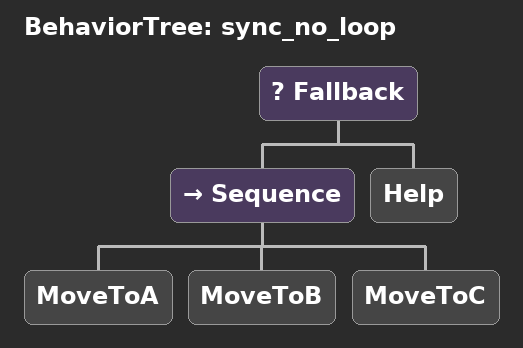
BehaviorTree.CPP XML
<?xml version="1.0" encoding="UTF-8"?>
<root BTCPP_format="4">
  <BehaviorTree ID="sync_no_loop">
    <Fallback>
      <Sequence>
        <MoveToA/>
        <MoveToB/>
        <MoveToC/>
      </Sequence>
      <Help/>
    </Fallback>
  </BehaviorTree>

</root>
